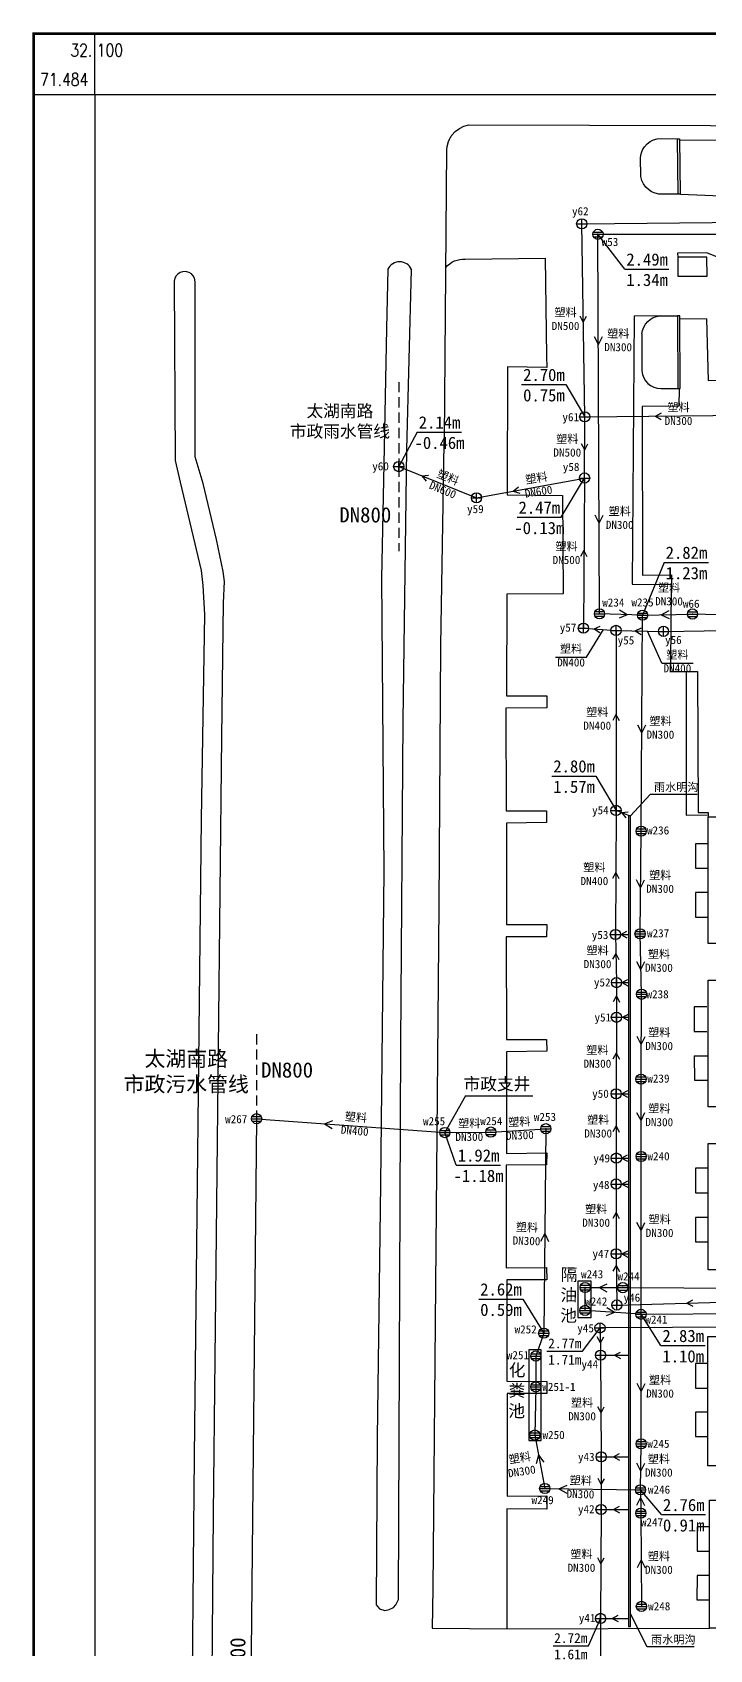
# Model space of a CAD drawing. Extents: x 32091 to 32397, y 71199 to 71502.
# Drawn here: x 32094.1 to 32160.5, y 71331.3 to 71489.9 of the extents above; entities that cross this region are included whole.
import ezdxf
from ezdxf.enums import TextEntityAlignment as Align

# ---------------------------------------------------------------- set-up
doc = ezdxf.new("R2010")
doc.units = 0
doc.header["$LTSCALE"] = 0.5
doc.header["$PDSIZE"] = 0.2
doc.linetypes.add('X5', pattern=[3, 2, -1])
doc.layers.get('0').update_dxf_attribs({"linetype": 'CONTINUOUS'})
for name, color, linetype in [('DX', 251, 'CONTINUOUS'), ('TK', 7, 'CONTINUOUS'), ('WS', 1, 'CONTINUOUS'), ('WSZDH', 246, 'CONTINUOUS'), ('WSZJ', 6, 'CONTINUOUS'), ('YS', 5, 'CONTINUOUS'), ('YSZDH', 160, 'CONTINUOUS'), ('YSZJ', 180, 'CONTINUOUS')]:
    doc.layers.add(name, color=color, linetype=linetype)
doc.styles.add('HZ', font='rs.shx', dxfattribs={"width": 0.8, "bigfont": 'hztxt.shx'})
doc.styles.add('宋体', font='')
doc.styles.get('宋体').set_extended_font_data('SimSun')

# ---------------------------------------------------------------- blocks, each defined once
blk = doc.blocks.new('544211')
for p, q in [((-1, 0), (1, 0)), ((-0.9, 0.43), (0.9, 0.43)), ((-0.88, -0.47), (0.88, -0.47))]:
    blk.add_line(p, q)
blk.add_circle((0, 0), 1)
blk = doc.blocks.new('544101')
for p, q in [((-1, 0), (1, 0)), ((0, -1), (0, 1))]:
    blk.add_line(p, q)
blk.add_circle((0, 0), 1)
blk = doc.blocks.new('新块')
at = {"layer": 'WS', "linetype": 'Continuous'}
for q in [(28733.01, 66304.67, 2.88), (28733, 66303.77, 2.88)]:
    blk.add_line((28732.11, 66304.24, 2.88), q, dxfattribs=at)
blk = doc.blocks.new('新块1')
at = {"layer": 'YS', "linetype": 'Continuous'}
for q in [(31357.87, 73630.72), (31358.74, 73630.74)]:
    blk.add_line((31358.33, 73629.91, 2.48), q, dxfattribs=at)

msp = doc.modelspace()

# ---------------------------------------------------------------- linework, layer by layer
at = {"layer": 'DX', "flags": 128}
for points in [[(32135.19, 71479.77), (32135.54, 71480.15), (32135.94, 71480.45), (32136.39, 71480.67), (32136.87, 71480.8), (32362, 71480.18)], [(32135.19, 71479.77), (32135.18, 71479.75), (32135.15, 71479.71), (32135.12, 71479.67), (32135.1, 71479.64), (32135.07, 71479.6), (32135.05, 71479.56), (32135.03, 71479.52), (32135, 71479.48), (32134.98, 71479.44), (32134.96, 71479.4), (32134.94, 71479.36), (32134.92, 71479.32), (32134.9, 71479.28), (32134.89, 71479.23), (32134.87, 71479.19), (32134.85, 71479.15), (32134.84, 71479.11), (32134.82, 71479.06), (32134.81, 71479.02), (32134.79, 71478.98), (32134.78, 71478.93), (32134.77, 71478.89), (32134.76, 71478.85), (32134.74, 71478.8), (32134.73, 71478.76), (32134.73, 71478.71), (32134.72, 71478.67), (32134.71, 71478.62), (32134.7, 71478.58), (32134.7, 71478.53), (32134.69, 71478.49), (32134.69, 71478.44), (32134.45, 71450), (32134.4, 71449.55), (32134.09, 71429.77), (32133.92, 71404.26), (32133.32, 71337.33), (32133.28, 71333.45), (32140.59, 71333.38)], [(32157.54, 71479.3), (32331.32, 71479.62), (32337.06, 71478.5), (32343.75, 71473.15), (32346.2, 71465.91), (32346.72, 71464.1), (32346.11, 71290.52)], [(32157.61, 71474), (32166.37, 71473.64), (32166.37, 71473.64)], [(32144.35, 71467.73), (32144.48, 71458.13), (32144.51, 71457.02), (32140.67, 71457.09), (32140.61, 71444.52), (32146.05, 71444.46), (32146.13, 71434.83), (32140.58, 71434.81), (32140.55, 71424.82), (32144.51, 71424.82), (32144.51, 71423.65), (32140.5, 71423.61), (32140.54, 71413.56), (32144.47, 71413.55), (32144.47, 71412.4), (32140.56, 71412.36), (32140.55, 71402.41), (32144.5, 71402.4), (32144.48, 71401.21), (32140.52, 71401.2), (32140.57, 71391.14), (32144.49, 71391.16), (32144.51, 71389.99), (32140.55, 71389.95), (32140.56, 71379.98), (32144.52, 71380.02), (32144.47, 71378.85), (32140.53, 71378.83), (32140.54, 71368.75), (32144.49, 71368.78), (32144.51, 71367.6), (32140.6, 71367.59), (32140.59, 71357.67), (32144.5, 71357.62), (32144.52, 71356.46), (32140.62, 71356.44), (32140.62, 71346.39), (32144.5, 71346.42), (32144.52, 71345.1), (32140.59, 71345.13), (32140.59, 71333.38)], [(32175.09, 71465.95), (32175.09, 71465.95), (32165.5, 71466.13), (32160.21, 71468.24), (32157.34, 71468.23), (32157.35, 71467.83)], [(32111.29, 71281.35), (32111.83, 71344.64), (32112.63, 71420.77), (32112.81, 71433.96), (32112.89, 71436.05), (32112.78, 71437), (32112.13, 71440.15), (32110.8, 71445.64), (32110.02, 71448.26), (32110.04, 71465.4), (32109.96, 71465.78), (32109.83, 71466), (32109.65, 71466.19), (32109.43, 71466.32), (32109.06, 71466.41), (32108.79, 71466.4), (32108.55, 71466.31), (32108.33, 71466.17), (32108.16, 71465.99), (32108.03, 71465.76), (32107.97, 71465.47), (32108.07, 71447.9), (32108.55, 71445.76), (32110.6, 71437.13), (32110.76, 71435.65), (32110.95, 71432.79), (32110.61, 71412.75), (32109.91, 71350.27), (32109.63, 71318.32)], [(32155.62, 71462.08), (32153.07, 71462.04), (32152.87, 71435.78), (32156.72, 71435.75)], [(32160.19, 71461.78), (32157.57, 71461.75)], [(32160.19, 71461.78), (32160.35, 71455.75), (32175.11, 71455.82), (32175.12, 71453.32), (32170.12, 71453.3), (32170.1, 71450.67)], [(32157.48, 71454.96), (32157.47, 71453.21), (32153.87, 71453.18), (32153.91, 71436.65), (32156.73, 71436.7), (32156.69, 71432.55), (32156.65, 71427.22), (32159.29, 71427.23), (32159.35, 71413.41), (32160.35, 71413.41), (32160.35, 71413.41), (32160.35, 71412.96)], [(32158.19, 71427.23), (32158.19, 71413.14), (32160.23, 71413.15)], [(32160.35, 71410.33), (32159.11, 71410.33), (32159.11, 71407.93), (32160.35, 71407.93)], [(32160.35, 71405.55), (32159.1, 71405.54), (32159.1, 71403.14), (32160.35, 71403.14)], [(32160.22, 71394.34), (32158.98, 71394.34), (32158.98, 71391.94), (32160.22, 71391.94)], [(32158.98, 71389.53), (32160.23, 71389.53)], [(32158.98, 71389.53), (32158.99, 71387.15), (32160.23, 71387.15)], [(32160.35, 71378.52), (32159.08, 71378.52), (32159.1, 71376.13), (32160.35, 71376.13)], [(32160.35, 71373.71), (32159.1, 71373.71), (32159.1, 71371.31), (32160.35, 71371.31)], [(32160.32, 71359.4), (32159.08, 71359.39), (32159.09, 71356.98), (32160.32, 71356.98)], [(32160.32, 71354.63), (32159.08, 71354.63), (32159.08, 71352.22), (32160.32, 71352.22)], [(32160.48, 71343.38), (32159.25, 71343.38), (32159.25, 71340.98), (32160.48, 71340.98)], [(32160.48, 71338.61), (32159.25, 71338.61), (32159.24, 71336.21), (32160.48, 71336.21)], [(32140.59, 71333.38), (32140.59, 71333.38), (32160.48, 71333.46), (32160.48, 71333.46)]]:
    msp.add_lwpolyline(points, dxfattribs=at)
for points in [[(32157.4, 71474), (32155.89, 71474.01, -0.392834), (32153.74, 71475.72), (32153.71, 71477.58, -0.408305), (32155.74, 71479.46), (32157.32, 71479.44)], [(32134.6, 71466.8, -0.249186), (32136.51, 71467.63), (32144.35, 71467.73)], [(32153.82, 71460.31, -0.35594), (32155.62, 71462.08), (32157.34, 71462.09)], [(32153.82, 71460.31), (32153.82, 71456.67, 0.383268), (32155.69, 71454.96), (32157.36, 71454.96)]]:
    msp.add_lwpolyline(points, format="xyb", dxfattribs=at)
for points in [[(32157.32, 71479.44), (32157.54, 71479.44), (32157.6, 71474), (32157.4, 71474)], [(32160.35, 71412.96), (32172.75, 71412.96), (32172.75, 71400.56), (32160.35, 71400.56)]]:
    msp.add_lwpolyline(points, close=True, dxfattribs=at)
for points, elevation in [([(32157.36, 71465.95), (32160.23, 71465.96), (32160.21, 71467.84), (32157.35, 71467.83)], 3.46), ([(32157.36, 71454.96), (32157.58, 71454.96), (32157.57, 71462.09), (32157.34, 71462.09)], 4.43), ([(32160.35, 71396.96), (32172.75, 71396.96), (32172.75, 71384.56), (32160.35, 71384.56)], 3.25), ([(32160.35, 71380.96), (32171.05, 71380.95), (32171.05, 71368.56), (32160.35, 71368.56)], 3.25), ([(32160.31, 71362.02), (32171.15, 71362.02), (32171.15, 71349.34), (32160.31, 71349.34)], 3.23), ([(32160.48, 71346), (32172.83, 71346), (32173.02, 71333.46), (32160.48, 71333.46)], 3.23)]:
    msp.add_lwpolyline(points, close=True, dxfattribs=dict(at, elevation=elevation))
msp.add_lwpolyline([(32128.56, 71449.17), (32128.29, 71436.36), (32128.54, 71407.65), (32128.2, 71377), (32127.86, 71352.11), (32127.76, 71335.73), (32128.09, 71335.34), (32128.61, 71335.19), (32129.04, 71335.28), (32129.47, 71335.46), (32129.71, 71335.74), (32129.96, 71336.26), (32130.18, 71390.8), (32130.43, 71422.41), (32130.77, 71448.97), (32131.25, 71466.63, 0.624768), (32128.92, 71466.65), (32128.8, 71460.83)], format="xyb", close=True, dxfattribs=at)
at = {"layer": 'TK', "linetype": 'Continuous'}
for q in [(32100.18, 71489.74), (32094.18, 71483.74)]:
    msp.add_line((32100.18, 71483.74), q, dxfattribs=at)
at = {"layer": 'TK', "linetype": 'Continuous', "const_width": 0.25, "flags": 128}
msp.add_lwpolyline([(32094.18, 71205.74), (32397.18, 71205.74), (32397.18, 71489.74), (32094.18, 71489.74)], close=True, dxfattribs=at)
at = {"layer": 'TK', "linetype": 'Continuous', "flags": 128}
msp.add_lwpolyline([(32100.18, 71211.74), (32391.18, 71211.74), (32391.18, 71483.74), (32100.18, 71483.74)], close=True, dxfattribs=at)
at = {"layer": 'WS', "linetype": 'Continuous'}
for p, q in [((32149.53, 71470.07, 2.49), (32177.17, 71470.12, 4.15)), ((32149.68, 71432.87, 2.56), (32149.53, 71470.07, 2.49)), ((32153.91, 71432.73, 2.62), (32149.68, 71432.87, 2.56)), ((32153.77, 71411.57, 2.75), (32153.91, 71432.73, 2.62)), ((32153.91, 71432.73, 2.62), (32158.8, 71432.85, 2.89)), ((32166.18, 71432.65, 3.13), (32158.8, 71432.85, 2.89)), ((32153.66, 71401.5, 2.75), (32153.77, 71411.57, 2.75)), ((32153.81, 71395.58, 2.75), (32153.66, 71401.5, 2.75)), ((32153.75, 71387.26, 2.76), (32153.81, 71395.58, 2.75)), ((32153.76, 71379.68, 2.76), (32153.75, 71387.26, 2.76)), ((32116.05, 71383.38), (32114.89, 71266.91)), ((32116.05, 71383.38), (32134.51, 71382.02, 1.83)), ((32134.51, 71382.02, 1.83), (32139.02, 71382.07, 2.44)), ((32139.02, 71382.07, 2.44), (32144.41, 71382.4, 2.46)), ((32144.41, 71382.4, 2.46), (32144.21, 71362.36, 2.46)), ((32153.75, 71364.21, 2.67), (32153.76, 71379.68, 2.76)), ((32148.26, 71364.59, 2.65), (32148.28, 71366.84, 2.63)), ((32148.28, 71366.84, 2.63), (32151.97, 71366.82, 3.69)), ((32151.97, 71366.82, 3.69), (32174.03, 71366.72, 3.69)), ((32153.75, 71364.21, 2.67), (32148.26, 71364.59, 2.65)), ((32153.75, 71364.21, 2.67), (32176.01, 71364.41, 3.31)), ((32153.77, 71351.51, 2.76), (32153.75, 71364.21, 2.67)), ((32144.21, 71362.36, 2.46), (32143.44, 71360.12, 2.44)), ((32143.44, 71360.12, 2.44), (32143.44, 71357.09, 2.51)), ((32143.44, 71357.09, 2.51), (32143.34, 71352.37, 2.42)), ((32143.34, 71352.37, 2.42), (32144.31, 71347.13, 2.46)), ((32153.7, 71347, 2.76), (32153.77, 71351.51, 2.76)), ((32144.31, 71347.13, 2.46), (32153.7, 71347, 2.76)), ((32153.7, 71347, 2.76), (32153.73, 71344.71, 2.75)), ((32153.73, 71344.71, 2.75), (32153.79, 71335.58, 2.76))]:
    msp.add_line(p, q, dxfattribs=at)
at = {"layer": 'WS', "linetype": 'X5'}
msp.add_line((32116.05, 71391.67), (32116.05, 71383.38), dxfattribs=at)
at = {"layer": 'WS', "linetype": 'Continuous'}
msp.add_point((32116.05, 71383.38), dxfattribs=at)
at = {"layer": 'WSZDH', "linetype": 'Continuous'}
for p in [(32149.53, 71470.07), (32149.68, 71432.87), (32153.91, 71432.73), (32158.8, 71432.85), (32153.77, 71411.57), (32153.66, 71401.5), (32153.81, 71395.58), (32153.75, 71387.26), (32134.51, 71382.02), (32139.02, 71382.07), (32144.41, 71382.4), (32153.76, 71379.68), (32148.28, 71366.84), (32151.97, 71366.82), (32148.26, 71364.59), (32153.75, 71364.21), (32144.21, 71362.36), (32143.44, 71360.12), (32143.44, 71357.09), (32143.34, 71352.37), (32153.77, 71351.51), (32144.31, 71347.13), (32153.7, 71347), (32153.73, 71344.71), (32153.79, 71335.58)]:
    msp.add_point(p, dxfattribs=at)
at = {"layer": 'WSZJ', "linetype": 'Continuous'}
for p, q in [((32152.15, 71466.65), (32149.53, 71470.07, 2.49)), ((32152.15, 71466.65), (32156.49, 71466.65)), ((32156.02, 71437.9, -0.31), (32153.91, 71432.73, 2.62)), ((32156.02, 71437.9, -0.31), (32160.36, 71437.9, -0.31)), ((32136.53, 71385.61), (32134.51, 71382.02, 1.83)), ((32136.53, 71385.61), (32143.14, 71385.61)), ((32135.63, 71378.83, -0.72), (32134.51, 71382.02, 1.83)), ((32135.63, 71378.83, -0.72), (32139.97, 71378.83, -0.72)), ((32137.83, 71365.7), (32142.17, 71365.7)), ((32142.17, 71365.7), (32144.21, 71362.36, 2.46)), ((32155.69, 71361.14), (32153.75, 71364.21, 2.67)), ((32155.69, 71361.14), (32160.03, 71361.14)), ((32155.75, 71344.57), (32153.7, 71347, 2.76)), ((32155.75, 71344.57), (32160.08, 71344.57))]:
    msp.add_line(p, q, dxfattribs=at)
at = {"layer": 'WSZJ', "linetype": 'Continuous', "flags": 128}
for points in [[(32147.55, 71367.46), (32147.55, 71363.88), (32148.86, 71363.88), (32148.86, 71367.46)], [(32142.76, 71360.74), (32142.76, 71351.83), (32143.96, 71351.83), (32143.96, 71360.74)]]:
    msp.add_lwpolyline(points, close=True, dxfattribs=at)
at = {"layer": 'YS', "linetype": 'Continuous'}
for p, q in [((32147.94, 71471.09, 2.44), (32178.4, 71471.4)), ((32148.23, 71452.18, 2.5), (32147.94, 71471.09, 2.44)), ((32148.22, 71446.18, 2.55), (32148.23, 71452.18, 2.5)), ((32148.23, 71452.18, 2.5), (32164.35, 71452.35, 2.81)), ((32129.99, 71447.3, 2.04), (32137.62, 71444.24, 2.04)), ((32137.62, 71444.24, 2.04), (32148.22, 71446.18, 2.55)), ((32148.22, 71446.18, 2.55), (32148.1, 71431.46, 2.53)), ((32148.1, 71431.46, 2.53), (32151.3, 71431.24, 2.59)), ((32151.3, 71431.24, 2.59), (32155.96, 71431.15, 3.22)), ((32151.3, 71431.24, 2.59), (32151.3, 71413.6, 2.66)), ((32155.96, 71431.15, 3.22), (32171.7, 71431.38, 2.85)), ((32151.3, 71413.6, 2.66), (32151.24, 71401.44, 2.7)), ((32152.62, 71413.08, 2.83), (32151.3, 71413.6, 2.66)), ((32151.24, 71401.44, 2.7), (32151.35, 71396.72, 2.71)), ((32151.24, 71401.44, 2.7), (32152.52, 71401.44, 2.83)), ((32151.35, 71396.72, 2.71), (32151.34, 71393.32, 2.71)), ((32151.35, 71396.72, 2.71), (32152.52, 71396.72, 2.83)), ((32151.34, 71393.32, 2.71), (32151.31, 71385.82, 2.71)), ((32151.34, 71393.32, 2.71), (32152.52, 71393.32, 2.83)), ((32151.31, 71385.82, 2.71), (32151.33, 71379.52, 2.71)), ((32151.31, 71385.82, 2.71), (32152.52, 71385.82, 2.83)), ((32151.33, 71379.52, 2.71), (32151.32, 71376.98, 2.71)), ((32151.33, 71379.52, 2.71), (32152.52, 71379.52, 2.83)), ((32151.32, 71376.98, 2.71), (32151.31, 71370.13, 2.69)), ((32151.32, 71376.98, 2.71), (32152.52, 71376.98, 2.83)), ((32151.31, 71370.13, 2.69), (32151.39, 71365.12, 2.7)), ((32151.31, 71370.13, 2.69), (32152.52, 71370.13, 2.83)), ((32151.39, 71365.12, 2.7), (32177.04, 71365.82, 3.1)), ((32174.87, 71363, 3.39), (32149.73, 71362.87, 2.68)), ((32149.73, 71362.87, 2.68), (32149.79, 71360.2, 2.67)), ((32149.79, 71360.2, 2.67), (32149.85, 71350.24, 2.68)), ((32149.79, 71360.2, 2.67), (32152.52, 71360.2, 2.83)), ((32149.85, 71350.24, 2.68), (32149.83, 71345.08, 0.12)), ((32149.85, 71350.24, 2.68), (32152.52, 71350.24, 2.83)), ((32149.83, 71345.08, 0.12), (32149.79, 71334.4, 2.68)), ((32149.83, 71345.08, 0.12), (32152.52, 71345.08, 2.83)), ((32149.79, 71334.4, 2.68), (32149.8, 71316.9, 2.56)), ((32149.79, 71334.4, 2.68), (32152.51, 71334.4, 2.83))]:
    msp.add_line(p, q, dxfattribs=at)
at = {"layer": 'YS', "linetype": 'X5'}
for p, q in [((32129.99, 71455.59, 2.04), (32129.99, 71447.3, 2.04)), ((32129.99, 71447.3, 2.04), (32129.99, 71439.01, 2.04))]:
    msp.add_line(p, q, dxfattribs=at)
at = {"layer": 'YS', "linetype": 'Continuous', "elevation": 2.83, "flags": 128}
for points in [[(32152.72, 71345.45), (32152.72, 71413.08), (32152.52, 71413.07), (32152.52, 71345.45)], [(32152.52, 71345.45), (32152.51, 71333.62), (32152.72, 71333.62), (32152.72, 71345.45)]]:
    msp.add_lwpolyline(points, dxfattribs=at)
at = {"layer": 'YSZDH', "linetype": 'Continuous'}
for p in [(32147.94, 71471.09), (32148.23, 71452.18), (32129.99, 71447.3), (32148.22, 71446.18), (32137.62, 71444.24), (32148.1, 71431.46), (32151.3, 71431.24), (32155.96, 71431.15), (32151.3, 71413.6), (32151.24, 71401.44), (32151.35, 71396.72), (32151.34, 71393.32), (32151.31, 71385.82), (32151.33, 71379.52), (32151.32, 71376.98), (32151.31, 71370.13), (32151.39, 71365.12), (32149.73, 71362.87), (32149.79, 71360.2), (32149.85, 71350.24), (32149.83, 71345.08), (32149.79, 71334.4)]:
    msp.add_point(p, dxfattribs=at)
at = {"layer": 'YSZJ', "linetype": 'Continuous'}
for p, q in [((32142.04, 71455.34), (32146.37, 71455.34)), ((32146.37, 71455.34), (32148.23, 71452.18, 2.5)), ((32131.79, 71450.68), (32129.99, 71447.3, 2.04)), ((32131.79, 71450.68), (32136.13, 71450.68)), ((32145.93, 71442.33, 0.03), (32148.22, 71446.18, 2.55)), ((32141.59, 71442.33, 0.03), (32145.93, 71442.33, 0.03)), ((32148.42, 71428.62), (32150.08, 71431.32, 2.56)), ((32155.8, 71428.03), (32154.39, 71431.18, 3)), ((32145.36, 71428.62), (32148.42, 71428.62)), ((32155.8, 71428.03), (32158.86, 71428.03)), ((32145, 71416.97), (32149.33, 71416.97)), ((32149.33, 71416.97), (32151.3, 71413.6, 2.66)), ((32154.65, 71415.16), (32152.72, 71413.08, 2.83)), ((32159.27, 71415.16), (32154.65, 71415.16)), ((32148, 71360.6), (32149.73, 71362.87, 2.68)), ((32144.53, 71360.6), (32148, 71360.6)), ((32154.36, 71331.61), (32152.72, 71334.86, 2.83)), ((32148.59, 71331.72), (32149.79, 71334.4, 2.68)), ((32145.12, 71331.72), (32148.59, 71331.72)), ((32158.98, 71331.61), (32154.36, 71331.61))]:
    msp.add_line(p, q, dxfattribs=at)

# ---------------------------------------------------------------- block references
at = {"layer": 'WS', "linetype": 'Continuous', "xscale": 0.5, "yscale": 0.5}
for p in [(32149.53, 71470.07, 2.49), (32149.68, 71432.87, 2.56), (32153.91, 71432.73, 2.62), (32158.8, 71432.85, 2.89), (32153.77, 71411.57, 2.75), (32153.66, 71401.5, 2.75), (32153.81, 71395.58, 2.75), (32153.75, 71387.26, 2.76), (32116.05, 71383.38), (32134.51, 71382.02, 1.83), (32139.02, 71382.07, 2.44), (32144.41, 71382.4, 2.46), (32153.76, 71379.68, 2.76), (32148.28, 71366.84, 2.63), (32151.97, 71366.82, 3.69), (32148.26, 71364.59, 2.65), (32153.75, 71364.21, 2.67), (32144.21, 71362.36, 2.46), (32143.44, 71360.12, 2.44), (32143.44, 71357.09, 2.51), (32143.34, 71352.37, 2.42), (32153.77, 71351.51, 2.76), (32144.31, 71347.13, 2.46), (32153.7, 71347, 2.76), (32153.73, 71344.71, 2.75), (32153.79, 71335.58, 2.76)]:
    msp.add_blockref('544211', p, dxfattribs=at)
at = {"layer": 'WS', "linetype": 'Continuous', "zscale": 0.8721453023868264}
for p, xscale, yscale, rotation in [((90565.11, 47805.27, 0), 0.8721453022682195, 0.8721453023369605, 91.3845764466578), ((90565.18, 47787.77, 0.03), 0.8721453022682195, 0.8721453023369605, 91.3845764466578), ((59538.64, 128194.39, 0.09), 0.8721453022816974, 0.8721453023153221, 177.6725994140273), ((9355.66, 12678.69, 0.22), 0.8721453022796603, 0.8721453023251229, 2.219688442534286), ((90569.37, 47767.21, 0.18), 0.8721453022682195, 0.8721453023369605, 91.38457644665783), ((90569.25, 47752.03, 0.24), 0.8721453022682195, 0.8721453023369676, 91.38457644665783), ((90569.28, 47744.01, 0.25), 0.8721453022682195, 0.8721453023369676, 91.38457644665783), ((90569.31, 47736.67, 0.25), 0.8721453022682195, 0.8721453023369676, 91.38457644665783), ((90569.29, 47729.21, 0.25), 0.8721453022682195, 0.8721453023369676, 91.38457644665783), ((1872.72, 16094.34, -1.85), 0.872145302275308, 0.8721453023320292, 354.7445262958838), ((90569.29, 47718.45, 0.21), 0.8721453022682195, 0.8721453023369676, 91.38457644665783), ((-25830.33, 96087.05, -0.05), 0.8721453022714093, 0.8721453023306586, 270.3400650282361), ((5350.52, 14325.67, 0.51), 0.8721453022704658, 0.8721453023384317, 358.2637868674281), ((60443.45, 127679.85, 0.15), 0.8721453022769114, 0.8721453023300774, 176.7544074016893), ((90569.3, 47702.66, 0.21), 0.8721453022682195, 0.8721453023369676, 91.38457644665783), ((-29568.3, 84137.68, -0.07), 0.8721453022714873, 0.8721453023305333, 281.7223598574313), ((90569.26, 47694.86, 0.25), 0.8721453022682195, 0.8721453023369671, 91.38457644665785), ((5201.03, 14374.57, 0), 0.8721453022703924, 0.8721453023273815, 358.1174904650393), ((-26035.52, 95551.6, 0.25), 0.8721453022648126, 0.8721453023281862, 270.8427296091461), ((-26035.47, 95545.5, 0.25), 0.8721453022648126, 0.8721453023281862, 270.8427296091461)]:
    msp.add_blockref('新块', p, dxfattribs=dict(at, xscale=xscale, yscale=yscale, rotation=rotation))
at = {"layer": 'YS', "linetype": 'Continuous', "xscale": 0.5, "yscale": 0.5}
for p in [(32147.94, 71471.09, 2.44), (32148.23, 71452.18, 2.5), (32129.99, 71447.3, 2.04), (32148.22, 71446.18, 2.55), (32137.62, 71444.24, 2.04), (32148.1, 71431.46, 2.53), (32151.3, 71431.24, 2.59), (32155.96, 71431.15, 3.22), (32151.3, 71413.6, 2.66), (32151.24, 71401.44, 2.7), (32151.35, 71396.72, 2.71), (32151.34, 71393.32, 2.71), (32151.31, 71385.82, 2.71), (32151.33, 71379.52, 2.71), (32151.32, 71376.98, 2.71), (32151.31, 71370.13, 2.69), (32151.39, 71365.12, 2.7), (32149.73, 71362.87, 2.68), (32149.79, 71360.2, 2.67), (32149.85, 71350.24, 2.68), (32149.83, 71345.08, 0.12), (32149.79, 71334.4, 2.68)]:
    msp.add_blockref('544101', p, dxfattribs=at)
at = {"layer": 'YS', "linetype": 'Continuous', "zscale": 0.7199999999999998}
for p, xscale, yscale, rotation in [((8377.95, 18971.62, 0.69), 0.719999999973615, 0.7199999999695414, 358.7052222087943), ((-19504.27, 96976.84, 0.85), 0.719999999972542, 0.719999999972542, 266.775053113074), ((8378.09, 18959.13, 0.74), 0.719999999973615, 0.7199999999695411, 358.7052222087943), ((-6738.09, 113982.24, 0.25), 0.7199999999730634, 0.7199999999677003, 245.4905885284691), ((-23876.83, 84942.28, 0.43), 0.7199999999724428, 0.719999999965945, 279.5217036434449), ((57828.48, 123021.26, 0.75), 0.719999999971272, 0.7199999999688327, 176.6021918955635), ((-18864.95, 98222.47, 0.76), 0.7199999999700978, 0.7199999999760998, 265.3616132751059), ((-18860.91, 98222.28, 1.06), 0.7199999999700978, 0.7199999999760998, 265.3616132751059), ((57346.49, 123243.87, 0.83), 0.7199999999699344, 0.7199999999765613, 177.1398111954035), ((-6929.55, 113755.41, 0.94), 0.7199999999636598, 0.7199999999686897, 245.7755098015132), ((57346.46, 123228.39, 0.89), 0.7199999999699342, 0.7199999999765616, 177.1398111954035), ((-20104.72, 95680.24, 0.97), 0.7199999999624649, 0.7199999999691187, 268.1487518802008), ((57346.47, 123220.46, 0.92), 0.7199999999699342, 0.7199999999765616, 177.1398111954035), ((-20104.61, 95675.52, 0.98), 0.7199999999624649, 0.7199999999691187, 268.1487518802008), ((57346.54, 123216.29, 0.93), 0.7199999999699342, 0.7199999999765616, 177.1398111954035), ((-20104.56, 95672.12, 0.98), 0.7199999999624649, 0.7199999999691222, 268.1487518802008), ((57346.52, 123210.68, 0.92), 0.7199999999699342, 0.7199999999765581, 177.1398111954035), ((-20104.64, 95664.62, 0.97), 0.7199999999624649, 0.7199999999691222, 268.1487518802008), ((57346.51, 123203.55, 0.92), 0.7199999999699341, 0.7199999999765581, 177.1398111954035), ((-20104.65, 95658.33, 0.97), 0.7199999999624649, 0.7199999999691222, 268.1487518802008), ((-20104.61, 95655.78, 0.98), 0.7199999999624649, 0.7199999999691222, 268.1487518802008), ((57346.51, 123195.06, 0.92), 0.7199999999699341, 0.7199999999765581, 177.1398111954035), ((-20104.62, 95648.93, 0.97), 0.7199999999624649, 0.7199999999691213, 268.1487518802008), ((57346.52, 123189.88, 0.9), 0.7199999999699341, 0.7199999999765581, 177.1398111954035), ((-20970.55, 93670.74, 1.02), 0.7199999999724416, 0.7199999999789031, 270.2942582809187), ((6949.26, 19543.12, 0.89), 0.7199999999699052, 0.7199999999699052, 357.1339343284623), ((-20105.33, 95639, 0.96), 0.7199999999624649, 0.7199999999691216, 268.1487518802008), ((6949.32, 19536.26, 0.89), 0.7199999999699052, 0.7199999999699052, 357.1339343284623), ((-20105.45, 95629.04, 0.96), 0.7199999999624649, 0.7199999999691222, 268.1487518802008), ((6949.33, 19529.22, -0.46), 0.7199999999699052, 0.7199999999699052, 357.1339343284623), ((-20105.43, 95623.88, -0.43), 0.7199999999624649, 0.7199999999691222, 268.1487518802008), ((6949.3, 19521.45, -0.39), 0.7199999999699052, 0.7199999999699052, 357.1339343284623), ((-20105.57, 95613.2, 0.95), 0.7199999999624649, 0.7199999999691222, 268.1487518802008)]:
    msp.add_blockref('新块1', p, dxfattribs=dict(at, xscale=xscale, yscale=yscale, rotation=rotation))

# ---------------------------------------------------------------- texts
at = {"layer": 'TK', "linetype": 'Continuous', "style": 'HZ', "width": 0.8}
msp.add_text('32.', height=1.25, dxfattribs=at).set_placement((32099.93, 71488.11), align=Align.MIDDLE_RIGHT)
msp.add_text('100', height=1.25, dxfattribs=at).set_placement((32100.38, 71488.11), align=Align.MIDDLE_LEFT)
msp.add_text('71.484', height=1.25, dxfattribs=at).set_placement((32097.18, 71485.24), align=Align.MIDDLE)
at = {"layer": 'WSZDH', "linetype": 'Continuous', "style": '宋体'}
for s, p in [('w53', (32149.89, 71468.92)), ('w234', (32149.95, 71433.58)), ('w235', (32152.81, 71433.59)), ('w66', (32157.86, 71433.46)), ('w236', (32154.34, 71411.24)), ('w237', (32154.34, 71401.16)), ('w238', (32154.29, 71395.18)), ('w239', (32154.37, 71386.92)), ('w267', (32112.96, 71382.94)), ('w253', (32143.24, 71383.16)), ('w255', (32132.37, 71382.74)), ('w254', (32137.98, 71382.75)), ('w240', (32154.38, 71379.3)), ('w243', (32147.87, 71367.74)), ('w244', (32151.44, 71367.53)), ('w242', (32148.27, 71365.07, 2.64)), ('w252', (32141.35, 71362.33)), ('w241', (32154.18, 71363.29)), ('w251', (32140.59, 71359.81)), ('w251-1', (32144.07, 71356.7)), ('w250', (32144.09, 71351.98)), ('w245', (32154.37, 71351.12)), ('w246', (32154.43, 71346.63)), ('w249', (32143.01, 71345.6)), ('w247', (32153.74, 71343.43, 2.75)), ('w248', (32154.45, 71335.19))]:
    msp.add_text(s, height=0.8, dxfattribs=at).set_placement(p)
at = {"layer": 'WSZJ', "linetype": 'Continuous', "attachment_point": 2, "style": '宋体'}
for s, insert, char_height, width in [('2.49m\\P1.34m', (32154.35, 71468.2), 1.2, 2.8261), ('2.82m\\P1.23m', (32158.21, 71439.46, -0.31), 1.2, 2.8261), ('{\\fSimSun|b1|i0|c134|p2;太湖南路\\P市政污水管线}', (32109.15, 71390.02, -2.55), 1.5, 16.08), ('{\\fSimSun|b1|i0|c134|p2;DN800}', (32119.04, 71388.91, -2.55), 1.5, 5.4691), ('市政支井', (32139.62, 71387.39), 1.2, 8.0863), ('1.92m\\P-1.18m', (32137.82, 71380.38, -0.72), 1.2, 2.8261), ('2.62m\\P0.59m', (32140.02, 71367.25), 1.2, 2.8261), ('2.83m\\P1.10m', (32157.89, 71362.69), 1.2, 2.8261), ('2.76m\\P0.91m', (32157.94, 71346.12), 1.2, 2.8261)]:
    msp.add_mtext(s, dxfattribs=dict(at, insert=insert, char_height=char_height, width=width))
for s, insert, char_height, width, rotation in [('塑料\\PDN300', (32151.52, 71460.74, 0.01), 0.8, 5.0044, 359.6843), ('塑料\\PDN300', (32151.67, 71443.32, 0.01), 0.8, 5.0044, 359.6843), ('塑料\\PDN300', (32156.51, 71435.83, 0.01), 0.8, 5.0044, 359.6843), ('塑料\\PDN300', (32155.66, 71422.76, 0.01), 0.8, 5.0044, 359.6843), ('塑料\\PDN300', (32155.63, 71407.65, 0.01), 0.8, 5.0044, 359.6843), ('塑料\\PDN300', (32155.52, 71399.91, 0.01), 0.8, 5.0044, 359.6843), ('塑料\\PDN300', (32155.54, 71392.24, 0.01), 0.8, 5.0044, 359.6843), ('塑料\\PDN400', (32125.82, 71383.93, 2.93), 0.8, 5.0044, 355.1543), ('塑料\\PDN300', (32141.8, 71383.48, 2.93), 0.8, 5.0044, 2.3726), ('塑料\\PDN300', (32155.55, 71384.78, 0.01), 0.8, 5.0044, 359.6843), ('塑料\\PDN300', (32136.9, 71383.33, 2.93), 0.8, 5.0044, 0.356), ('塑料\\PDN300', (32142.58, 71373.14, 2.93), 0.8, 5.0044, 358.1393), ('塑料\\PDN300', (32155.58, 71373.92, 2.93), 0.8, 5.0044, 359.8433), ('隔油池', (32146.7, 71368.7, 2.93), 1.2, 2.0179, 359.3817), ('化粪池', (32141.61, 71359.34, 2.93), 1.2, 1.6751, 359.3817), ('塑料\\PDN300', (32155.62, 71358.18, 2.93), 0.8, 5.0044, 359.8433), ('塑料\\PDN300', (32141.8, 71350.53, 2.93), 0.8, 5.0044, 8.6466), ('塑料\\PDN300', (32155.5, 71350.43, 2.93), 0.8, 5.0044, 359.8433), ('塑料\\PDN300', (32147.86, 71348.32, 2.93), 0.8, 5.0044, 358.465), ('塑料\\PDN300', (32155.51, 71340.9, 2.93), 0.8, 5.0044, 359.8433), ('{\\fSimSun|b1|i0|c134|p2;DN800}', (32113.45, 71329.99, -2.55), 1.5, 5.4691, 90)]:
    msp.add_mtext(s, dxfattribs=dict(at, insert=insert, char_height=char_height, width=width, rotation=rotation))
at = {"layer": 'YSZDH', "linetype": 'Continuous', "style": '宋体'}
for s, p in [('y62', (32146.98, 71471.93)), ('y61', (32146.04, 71451.75)), ('y60', (32127.39, 71446.93)), ('y58', (32146.08, 71446.87)), ('y59', (32136.69, 71442.74)), ('y57', (32145.78, 71431.12)), ('y55', (32151.46, 71429.87)), ('y56', (32156.11, 71429.91)), ('y54', (32148.95, 71413.22)), ('y53', (32148.92, 71400.99)), ('y52', (32149.13, 71396.34)), ('y51', (32149.19, 71392.91)), ('y50', (32148.96, 71385.43)), ('y49', (32149.08, 71379.1)), ('y48', (32149.03, 71376.5)), ('y47', (32148.99, 71369.74)), ('y46', (32152.04, 71365.45, 2.7)), ('y45', (32147.5, 71362.45)), ('y44', (32147.91, 71358.92)), ('y43', (32147.57, 71349.83)), ('y42', (32147.57, 71344.71)), ('y41', (32147.65, 71334.04))]:
    msp.add_text(s, height=0.8, dxfattribs=at).set_placement(p)
at = {"layer": 'YSZJ', "linetype": 'Continuous', "attachment_point": 2, "style": '宋体'}
for s, insert, char_height, width in [('塑料\\PDN500', (32146.35, 71462.82, 5.33), 0.8, 5.0044), ('2.70m\\P0.75m', (32144.23, 71456.89), 1.2, 2.8261), ('{\\fSimSun|b1|i0|c134|p2;太湖南路\\P市政雨水管线}', (32124.22, 71453.36, -2.31), 1.2, 16.08), ('塑料\\PDN300', (32157.43, 71453.51, 5.33), 0.8, 5.0044), ('2.14m\\P-0.46m', (32133.99, 71452.23), 1.2, 2.8261), ('塑料\\PDN500', (32146.52, 71450.41, 5.33), 0.8, 5.0044), ('2.47m\\P-0.13m', (32143.78, 71443.88, 0.03), 1.2, 2.8261), ('{\\fSimSun|b1|i0|c134|p2;DN800}', (32126.71, 71443.32, -2.55), 1.5, 5.4691), ('塑料\\PDN500', (32146.44, 71439.88, 5.33), 0.8, 5.0044), ('塑料\\PDN400', (32146.89, 71429.84, 5.33), 0.8, 5.0044), ('塑料\\PDN400', (32157.32, 71429.26, 5.33), 0.8, 5.0044), ('塑料\\PDN400', (32149.46, 71423.64, 5.33), 0.8, 5.0044), ('2.80m\\P1.57m', (32147.19, 71418.52), 1.2, 2.8261), (' 雨水明沟 ', (32156.93, 71416.28, 5.33), 0.8, 9.2205), ('塑料\\PDN400', (32149.18, 71408.41, 5.33), 0.8, 5.0044), ('塑料\\PDN300', (32149.49, 71400.27, 5.33), 0.8, 5.0044), ('塑料\\PDN300', (32149.47, 71390.51, 5.33), 0.8, 5.0044), ('塑料\\PDN300', (32149.55, 71383.67, 5.33), 0.8, 5.0044), ('塑料\\PDN300', (32149.35, 71374.92, 5.33), 0.8, 5.0044), ('2.77m\\P1.71m', (32146.28, 71361.84), 0.96, 2.2609), ('塑料\\PDN300', (32147.97, 71355.95, 5.33), 0.8, 5.0044), ('塑料\\PDN300', (32147.91, 71341.1, 5.33), 0.8, 5.0044), ('2.72m\\P1.61m', (32146.87, 71332.96), 0.96, 2.2609), (' 雨水明沟 ', (32156.65, 71332.73, 5.33), 0.8, 9.2205)]:
    msp.add_mtext(s, dxfattribs=dict(at, insert=insert, char_height=char_height, width=width))
at = {"layer": 'YSZJ', "linetype": 'Continuous', "char_height": 0.8, "width": 5.0044, "attachment_point": 2, "style": '宋体'}
for insert, rotation in [((32134.98, 71446.62, 2.93), 337.3864), ((32143.43, 71446.57, 5.33), 9.0963)]:
    msp.add_mtext('塑料\\PDN600', dxfattribs=dict(at, insert=insert, rotation=rotation))

doc.saveas('drawing.dxf')
